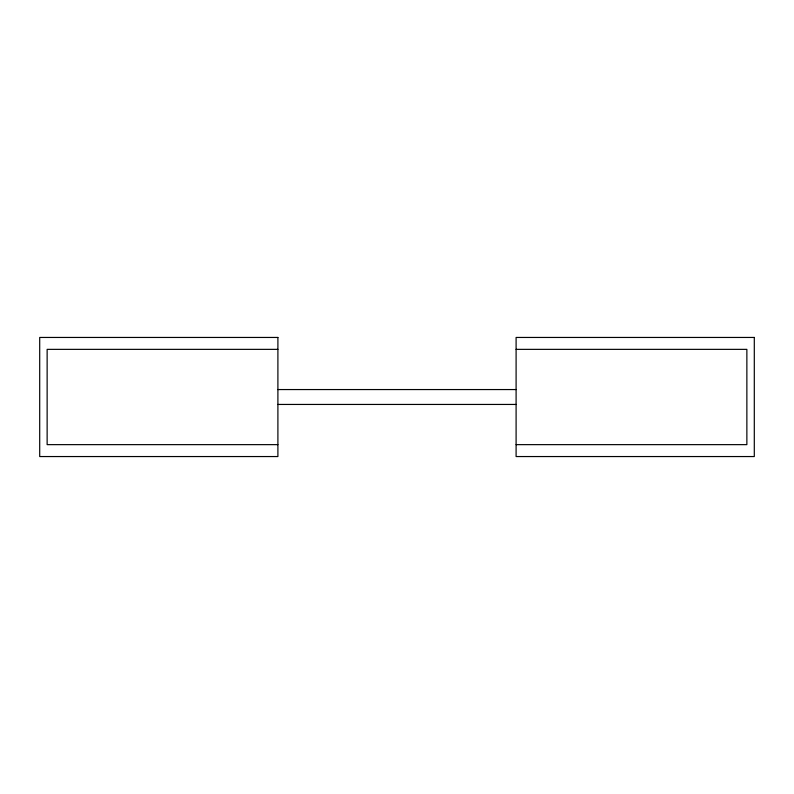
<?xml version="1.0" encoding="UTF-8"?>
<svg xmlns="http://www.w3.org/2000/svg" width="794" height="794" viewBox="0 0 794 794"><rect width="100%" height="100%" fill="white"/><g stroke="black" fill="none" stroke-linecap="round" stroke-linejoin="round"><path stroke-width="1.19" d="M277.9 349.36L47.134 349.36L47.134 444.64L277.9 444.64M516.1 349.36L746.866 349.36L746.866 444.64L516.1 444.64M277.9 389.556L516.1 389.556M277.9 404.444L516.1 404.444M277.9 337.45L39.7 337.45L39.7 456.55L277.9 456.55L277.9 337.45M754.3 337.45L516.1 337.45L516.1 456.55L754.3 456.55L754.3 337.45"/></g></svg>
